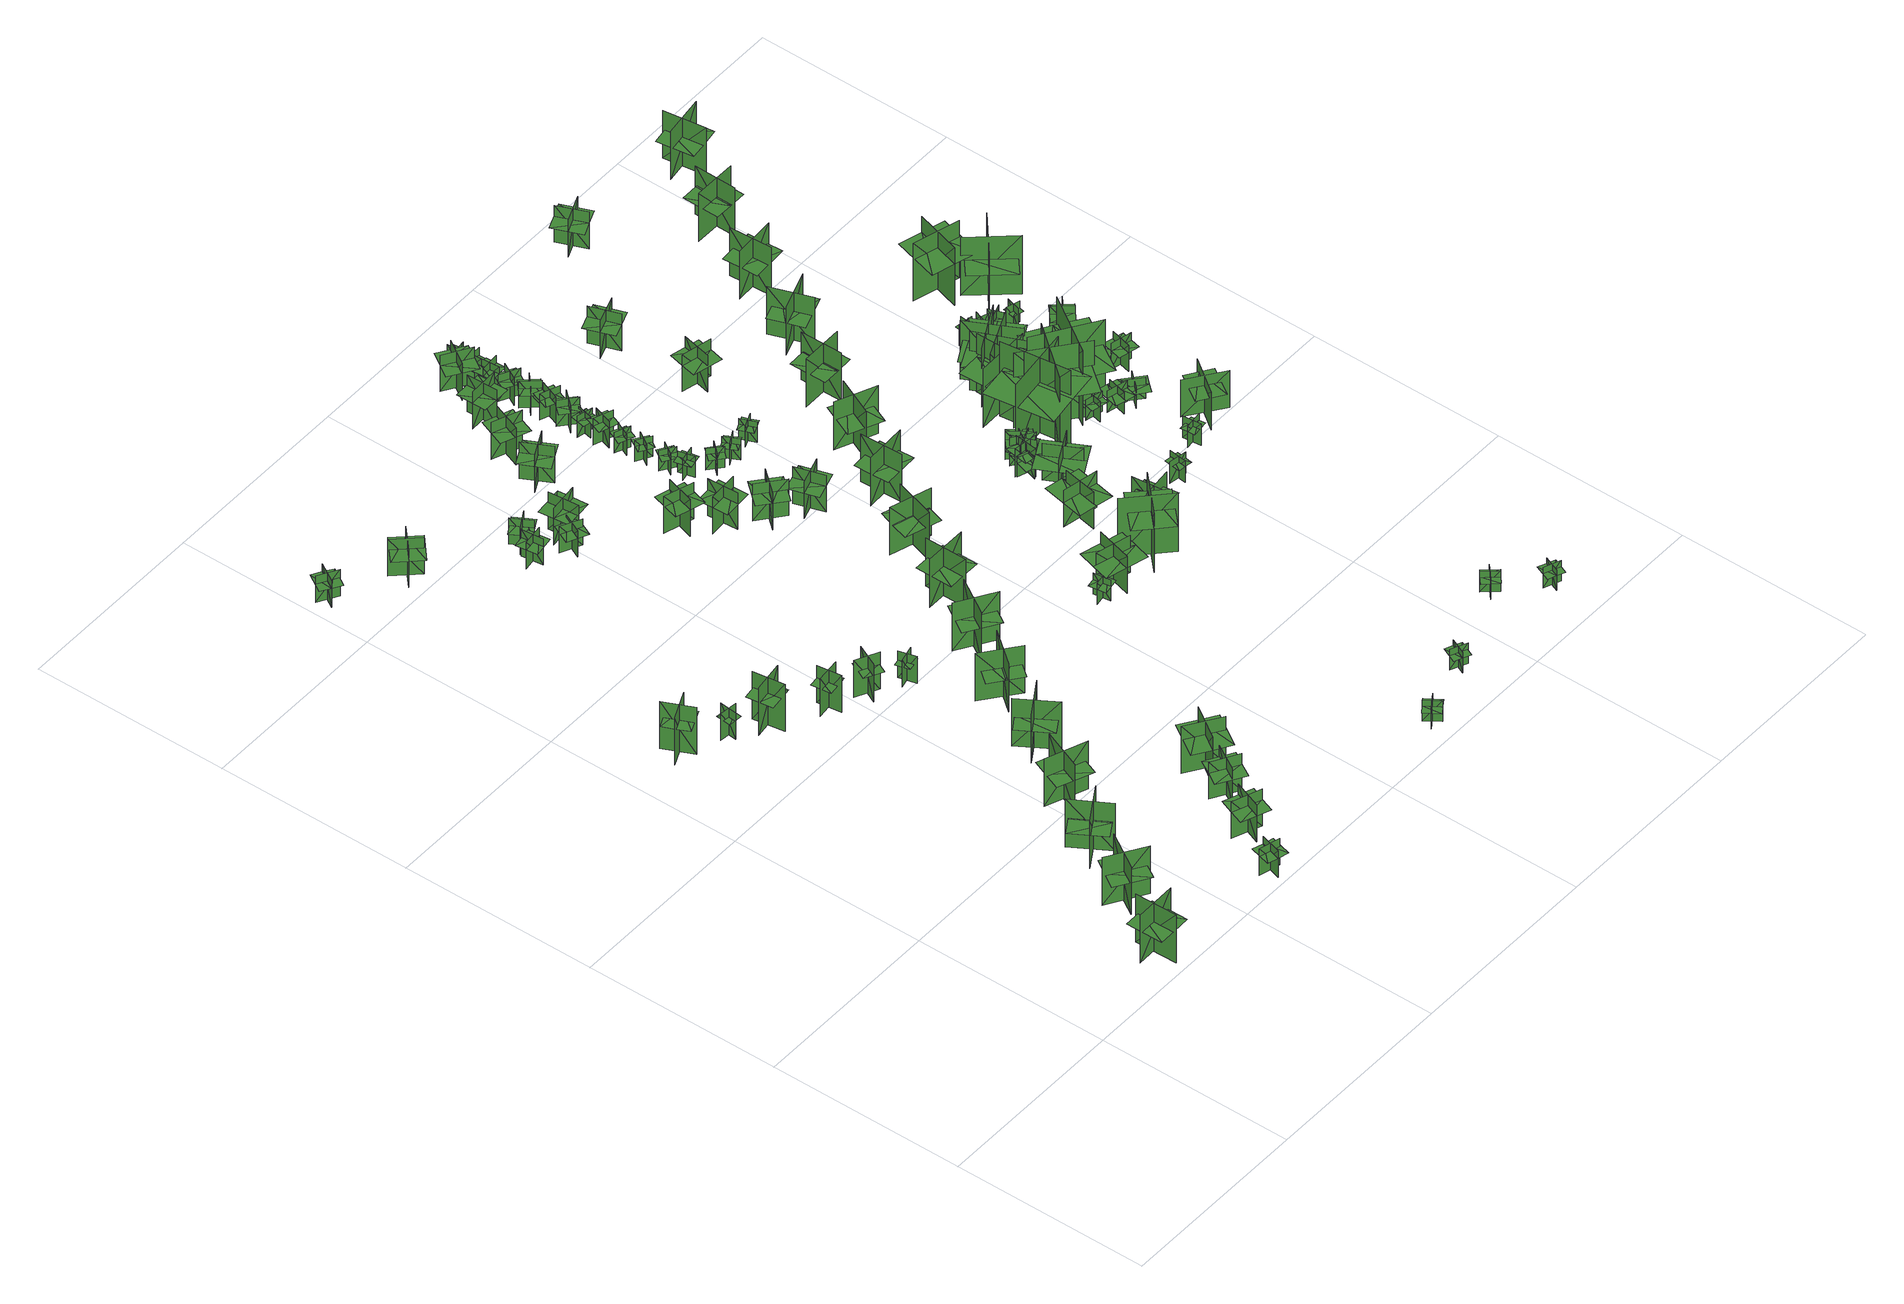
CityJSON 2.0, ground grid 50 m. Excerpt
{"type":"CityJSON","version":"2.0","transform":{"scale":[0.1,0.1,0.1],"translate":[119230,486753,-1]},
"CityObjects":{
"tree1":{"type":"SolitaryVegetationObject","geometry":[{"type":"MultiSurface","lod":"1","boundaries":[[[0,1,2]],[[0,2,3]],[[4,5,6]],[[4,6,7]],[[8,9,10]],[[8,10,11]],[[8,12,13]],[[8,13,9]]]}]},
"tree2":{"type":"SolitaryVegetationObject","geometry":[{"type":"MultiSurface","lod":"1","boundaries":[[[14,15,16]],[[14,16,17]],[[18,19,20]],[[18,20,21]],[[22,23,24]],[[22,24,25]],[[22,26,27]],[[22,27,23]]]}]},
"tree3":{"type":"SolitaryVegetationObject","geometry":[{"type":"MultiSurface","lod":"1","boundaries":[[[28,29,30]],[[28,30,31]],[[32,33,34]],[[32,34,35]],[[36,37,38]],[[36,38,39]],[[36,39,40]],[[36,40,41]]]}]},
"tree4":{"type":"SolitaryVegetationObject","geometry":[{"type":"MultiSurface","lod":"1","boundaries":[[[42,43,44]],[[42,44,45]],[[46,47,48]],[[46,48,49]],[[50,51,52]],[[50,52,53]],[[50,54,55]],[[50,55,51]]]}]},
"tree5":{"type":"SolitaryVegetationObject","geometry":[{"type":"MultiSurface","lod":"1","boundaries":[[[56,57,58]],[[56,58,59]],[[60,61,62]],[[60,62,63]],[[64,65,66]],[[64,66,67]],[[64,67,68]],[[64,68,69]]]}]},
"tree6":{"type":"SolitaryVegetationObject","geometry":[{"type":"MultiSurface","lod":"1","boundaries":[[[70,71,72]],[[70,72,73]],[[74,75,76]],[[74,76,77]],[[78,79,80]],[[78,80,81]],[[78,81,82]],[[78,82,83]]]}]},
"tree7":{"type":"SolitaryVegetationObject","geometry":[{"type":"MultiSurface","lod":"1","boundaries":[[[84,85,86]],[[84,86,87]],[[88,89,90]],[[88,90,91]],[[92,93,94]],[[92,94,95]],[[92,95,96]],[[92,96,97]]]}]},
"tree8":{"type":"SolitaryVegetationObject","geometry":[{"type":"MultiSurface","lod":"1","boundaries":[[[98,99,100]],[[98,100,101]],[[102,103,104]],[[102,104,105]],[[106,107,108]],[[106,108,109]],[[106,109,110]],[[106,110,111]]]}]},
"tree9":{"type":"SolitaryVegetationObject","geometry":[{"type":"MultiSurface","lod":"1","boundaries":[[[112,113,114]],[[112,114,115]],[[116,117,118]],[[116,118,119]],[[120,121,122]],[[120,122,123]],[[120,124,125]],[[120,125,121]]]}]},
"tree10":{"type":"SolitaryVegetationObject","geometry":[{"type":"MultiSurface","lod":"1","boundaries":[[[126,127,128]],[[126,128,129]],[[130,131,132]],[[130,132,133]],[[134,135,136]],[[134,136,137]],[[134,137,138]],[[134,138,139]]]}]},
"tree11":{"type":"SolitaryVegetationObject","geometry":[{"type":"MultiSurface","lod":"1","boundaries":[[[140,141,142]],[[140,142,143]],[[144,145,146]],[[144,146,147]],[[148,149,150]],[[148,150,151]],[[148,151,152]],[[148,152,153]]]}]},
"tree12":{"type":"SolitaryVegetationObject","geometry":[{"type":"MultiSurface","lod":"1","boundaries":[[[154,155,156]],[[154,156,157]],[[158,159,160]],[[158,160,161]],[[162,163,164]],[[162,164,165]],[[162,165,166]],[[162,166,167]]]}]},
"tree13":{"type":"SolitaryVegetationObject","geometry":[{"type":"MultiSurface","lod":"1","boundaries":[[[168,169,170]],[[168,170,171]],[[172,173,174]],[[172,174,175]],[[176,177,178]],[[176,178,179]],[[176,180,181]],[[176,181,177]]]}]},
"tree14":{"type":"SolitaryVegetationObject","geometry":[{"type":"MultiSurface","lod":"1","boundaries":[[[182,183,184]],[[182,184,185]],[[186,187,188]],[[186,188,189]],[[190,191,192]],[[190,192,193]],[[190,193,194]],[[190,194,195]]]}]},
"tree15":{"type":"SolitaryVegetationObject","geometry":[{"type":"MultiSurface","lod":"1","boundaries":[[[196,197,198]],[[196,198,199]],[[200,201,202]],[[200,202,203]],[[204,205,206]],[[204,206,207]],[[204,207,208]],[[204,208,209]]]}]},
"tree16":{"type":"SolitaryVegetationObject","geometry":[{"type":"MultiSurface","lod":"1","boundaries":[[[210,211,212]],[[210,212,213]],[[214,215,216]],[[214,216,217]],[[218,219,220]],[[218,220,221]],[[218,221,222]],[[218,222,223]]]}]},
"tree17":{"type":"SolitaryVegetationObject","geometry":[{"type":"MultiSurface","lod":"1","boundaries":[[[224,225,226]],[[224,226,227]],[[228,229,230]],[[228,230,231]],[[232,233,234]],[[232,234,235]],[[232,235,236]],[[232,236,237]]]}]},
"tree18":{"type":"SolitaryVegetationObject","geometry":[{"type":"MultiSurface","lod":"1","boundaries":[[[238,239,240]],[[238,240,241]],[[242,243,244]],[[242,244,245]],[[246,247,248]],[[246,248,249]],[[246,250,251]],[[246,251,247]]]}]},
"tree19":{"type":"SolitaryVegetationObject","geometry":[{"type":"MultiSurface","lod":"1","boundaries":[[[252,253,254]],[[252,254,255]],[[256,257,258]],[[256,258,259]],[[260,261,262]],[[260,262,263]],[[260,263,264]],[[260,264,265]]]}]},
"tree20":{"type":"SolitaryVegetationObject","geometry":[{"type":"MultiSurface","lod":"1","boundaries":[[[266,267,268]],[[266,268,269]],[[270,271,272]],[[270,272,273]],[[274,275,276]],[[274,276,277]],[[274,277,278]],[[274,278,279]]]}]},
"tree21":{"type":"SolitaryVegetationObject","geometry":[{"type":"MultiSurface","lod":"1","boundaries":[[[280,281,282]],[[280,282,283]],[[284,285,286]],[[284,286,287]],[[288,289,290]],[[288,290,291]],[[288,291,292]],[[288,292,293]]]}]},
"tree22":{"type":"SolitaryVegetationObject","geometry":[{"type":"MultiSurface","lod":"1","boundaries":[[[294,295,296]],[[294,296,297]],[[298,299,300]],[[298,300,301]],[[302,303,304]],[[302,304,305]],[[302,305,306]],[[302,306,307]]]}]},
"tree23":{"type":"SolitaryVegetationObject","geometry":[{"type":"MultiSurface","lod":"1","boundaries":[[[308,309,310]],[[308,310,311]],[[312,313,314]],[[312,314,315]],[[316,317,318]],[[316,318,319]],[[316,320,321]],[[316,321,317]]]}]},
"tree24":{"type":"SolitaryVegetationObject","geometry":[{"type":"MultiSurface","lod":"1","boundaries":[[[322,323,324]],[[322,324,325]],[[326,327,328]],[[326,328,329]],[[330,331,332]],[[330,332,333]],[[330,333,334]],[[330,334,335]]]}]},
"tree25":{"type":"SolitaryVegetationObject","geometry":[{"type":"MultiSurface","lod":"1","boundaries":[[[336,337,338]],[[336,338,339]],[[340,341,342]],[[340,342,343]],[[344,345,346]],[[344,346,347]],[[344,348,349]],[[344,349,345]]]}]},
"tree26":{"type":"SolitaryVegetationObject","geometry":[{"type":"MultiSurface","lod":"1","boundaries":[[[350,351,352]],[[350,352,353]],[[354,355,356]],[[354,356,357]],[[358,359,360]],[[358,360,361]],[[358,361,362]],[[358,362,363]]]}]},
"tree27":{"type":"SolitaryVegetationObject","geometry":[{"type":"MultiSurface","lod":"1","boundaries":[[[364,365,366]],[[364,366,367]],[[368,369,370]],[[368,370,371]],[[372,373,374]],[[372,374,375]],[[372,375,376]],[[372,376,377]]]}]},
"tree28":{"type":"SolitaryVegetationObject","geometry":[{"type":"MultiSurface","lod":"1","boundaries":[[[378,379,380]],[[378,380,381]],[[382,383,384]],[[382,384,385]],[[386,387,388]],[[386,388,389]],[[386,389,390]],[[386,390,391]]]}]},
"tree29":{"type":"SolitaryVegetationObject","geometry":[{"type":"MultiSurface","lod":"1","boundaries":[[[392,393,394]],[[392,394,395]],[[396,397,398]],[[396,398,399]],[[400,401,402]],[[400,402,403]],[[400,403,404]],[[400,404,405]]]}]},
"tree30":{"type":"SolitaryVegetationObject","geometry":[{"type":"MultiSurface","lod":"1","boundaries":[[[406,407,408]],[[406,408,409]],[[410,411,412]],[[410,412,413]],[[414,415,416]],[[414,416,417]],[[414,417,418]],[[414,418,419]]]}]},
"tree31":{"type":"SolitaryVegetationObject","geometry":[{"type":"MultiSurface","lod":"1","boundaries":[[[420,421,422]],[[420,422,423]],[[424,425,426]],[[424,426,427]],[[428,429,430]],[[428,430,431]],[[428,431,432]],[[428,432,433]]]}]},
"tree32":{"type":"SolitaryVegetationObject","geometry":[{"type":"MultiSurface","lod":"1","boundaries":[[[434,435,436]],[[434,436,437]],[[438,439,440]],[[438,440,441]],[[442,443,444]],[[442,444,445]],[[442,446,447]],[[442,447,443]]]}]},
"tree33":{"type":"SolitaryVegetationObject","geometry":[{"type":"MultiSurface","lod":"1","boundaries":[[[448,449,450]],[[448,450,451]],[[452,453,454]],[[452,454,455]],[[456,457,458]],[[456,458,459]],[[456,459,460]],[[456,460,461]]]}]},
"tree34":{"type":"SolitaryVegetationObject","geometry":[{"type":"MultiSurface","lod":"1","boundaries":[[[462,463,464]],[[462,464,465]],[[466,467,468]],[[466,468,469]],[[470,471,472]],[[470,472,473]],[[470,473,474]],[[470,474,475]]]}]},
"tree35":{"type":"SolitaryVegetationObject","geometry":[{"type":"MultiSurface","lod":"1","boundaries":[[[476,477,478]],[[476,478,479]],[[480,481,482]],[[480,482,483]],[[484,485,486]],[[484,486,487]],[[484,487,488]],[[484,488,489]]]}]},
"tree36":{"type":"SolitaryVegetationObject","geometry":[{"type":"MultiSurface","lod":"1","boundaries":[[[490,491,492]],[[490,492,493]],[[494,495,496]],[[494,496,497]],[[498,499,500]],[[498,500,501]],[[498,501,502]],[[498,502,503]]]}]},
"tree37":{"type":"SolitaryVegetationObject","geometry":[{"type":"MultiSurface","lod":"1","boundaries":[[[504,505,506]],[[504,506,507]],[[508,509,510]],[[508,510,511]],[[512,513,514]],[[512,514,515]],[[512,515,516]],[[512,516,517]]]}]},
"tree38":{"type":"SolitaryVegetationObject","geometry":[{"type":"MultiSurface","lod":"1","boundaries":[[[518,519,520]],[[518,520,521]],[[522,523,524]],[[522,524,525]],[[526,527,528]],[[526,528,529]],[[526,529,530]],[[526,530,531]]]}]},
"tree39":{"type":"SolitaryVegetationObject","geometry":[{"type":"MultiSurface","lod":"1","boundaries":[[[532,533,534]],[[532,534,535]],[[536,537,538]],[[536,538,539]],[[540,541,542]],[[540,542,543]],[[540,543,544]],[[540,544,545]]]}]},
"tree40":{"type":"SolitaryVegetationObject","geometry":[{"type":"MultiSurface","lod":"1","boundaries":[[[546,547,548]],[[546,548,549]],[[550,551,552]],[[550,552,553]],[[554,555,556]],[[554,556,557]],[[554,557,558]],[[554,558,559]]]}]},
"tree41":{"type":"SolitaryVegetationObject","geometry":[{"type":"MultiSurface","lod":"1","boundaries":[[[560,561,562]],[[560,562,563]],[[564,565,566]],[[564,566,567]],[[568,569,570]],[[568,570,571]],[[568,571,572]],[[568,572,573]]]}]},
"tree42":{"type":"SolitaryVegetationObject","geometry":[{"type":"MultiSurface","lod":"1","boundaries":[[[574,575,576]],[[574,576,577]],[[578,579,580]],[[578,580,581]],[[582,583,584]],[[582,584,585]],[[582,585,586]],[[582,586,587]]]}]},
"tree43":{"type":"SolitaryVegetationObject","geometry":[{"type":"MultiSurface","lod":"1","boundaries":[[[588,589,590]],[[588,590,591]],[[592,593,594]],[[592,594,595]],[[596,597,598]],[[596,598,599]],[[596,599,600]],[[596,600,601]]]}]},
"tree44":{"type":"SolitaryVegetationObject","geometry":[{"type":"MultiSurface","lod":"1","boundaries":[[[602,603,604]],[[602,604,605]],[[606,607,608]],[[606,608,609]],[[610,611,612]],[[610,612,613]],[[610,613,614]],[[610,614,615]]]}]},
"tree45":{"type":"SolitaryVegetationObject","geometry":[{"type":"MultiSurface","lod":"1","boundaries":[[[616,617,618]],[[616,618,619]],[[620,621,622]],[[620,622,623]],[[624,625,626]],[[624,626,627]],[[624,627,628]],[[624,628,629]]]}]},
"tree46":{"type":"SolitaryVegetationObject","geometry":[{"type":"MultiSurface","lod":"1","boundaries":[[[630,631,632]],[[630,632,633]],[[634,635,636]],[[634,636,637]],[[638,639,640]],[[638,640,641]],[[638,641,642]],[[638,642,643]]]}]},
"tree47":{"type":"SolitaryVegetationObject","geometry":[{"type":"MultiSurface","lod":"1","boundaries":[[[644,645,646]],[[644,646,647]],[[648,649,650]],[[648,650,651]],[[652,653,654]],[[652,654,655]],[[652,655,656]],[[652,656,657]]]}]},
"tree48":{"type":"SolitaryVegetationObject","geometry":[{"type":"MultiSurface","lod":"1","boundaries":[[[658,659,660]],[[658,660,661]],[[662,663,664]],[[662,664,665]],[[666,667,668]],[[666,668,669]],[[666,669,670]],[[666,670,671]]]}]},
"tree49":{"type":"SolitaryVegetationObject","geometry":[{"type":"MultiSurface","lod":"1","boundaries":[[[672,673,674]],[[672,674,675]],[[676,677,678]],[[676,678,679]],[[680,681,682]],[[680,682,683]],[[680,683,684]],[[680,684,685]]]}]},
"tree50":{"type":"SolitaryVegetationObject","geometry":[{"type":"MultiSurface","lod":"1","boundaries":[[[686,687,688]],[[686,688,689]],[[690,691,692]],[[690,692,693]],[[694,695,696]],[[694,696,697]],[[694,697,698]],[[694,698,699]]]}]},
"tree51":{"type":"SolitaryVegetationObject","geometry":[{"type":"MultiSurface","lod":"1","boundaries":[[[700,701,702]],[[700,702,703]],[[704,705,706]],[[704,706,707]],[[708,709,710]],[[708,710,711]],[[708,712,713]],[[708,713,709]]]}]},
"tree52":{"type":"SolitaryVegetationObject","geometry":[{"type":"MultiSurface","lod":"1","boundaries":[[[714,715,716]],[[714,716,717]],[[718,719,720]],[[718,720,721]],[[722,723,724]],[[722,724,725]],[[722,725,726]],[[722,726,727]]]}]},
"tree53":{"type":"SolitaryVegetationObject","geometry":[{"type":"MultiSurface","lod":"1","boundaries":[[[728,729,730]],[[728,730,731]],[[732,733,734]],[[732,734,735]],[[736,737,738]],[[736,738,739]],[[736,739,740]],[[736,740,741]]]}]},
"tree54":{"type":"SolitaryVegetationObject","geometry":[{"type":"MultiSurface","lod":"1","boundaries":[[[742,743,744]],[[742,744,745]],[[746,747,748]],[[746,748,749]],[[750,751,752]],[[750,752,753]],[[750,754,755]],[[750,755,751]]]}]},
"tree55":{"type":"SolitaryVegetationObject","geometry":[{"type":"MultiSurface","lod":"1","boundaries":[[[756,757,758]],[[756,758,759]],[[760,761,762]],[[760,762,763]],[[764,765,766]],[[764,766,767]],[[764,767,768]],[[764,768,769]]]}]},
"tree56":{"type":"SolitaryVegetationObject","geometry":[{"type":"MultiSurface","lod":"1","boundaries":[[[770,771,772]],[[770,772,773]],[[774,775,776]],[[774,776,777]],[[778,779,780]],[[778,780,781]],[[778,781,782]],[[778,782,783]]]}]},
"tree57":{"type":"SolitaryVegetationObject","geometry":[{"type":"MultiSurface","lod":"1","boundaries":[[[784,785,786]],[[784,786,787]],[[788,789,790]],[[788,790,791]],[[792,793,794]],[[792,794,795]],[[792,795,796]],[[792,796,797]]]}]},
"tree58":{"type":"SolitaryVegetationObject","geometry":[{"type":"MultiSurface","lod":"1","boundaries":[[[798,799,800]],[[798,800,801]],[[802,803,804]],[[802,804,805]],[[806,807,808]],[[806,808,809]],[[806,810,811]],[[806,811,807]]]}]},
"tree59":{"type":"SolitaryVegetationObject","geometry":[{"type":"MultiSurface","lod":"1","boundaries":[[[812,813,814]],[[812,814,815]],[[816,817,818]],[[816,818,819]],[[820,821,822]],[[820,822,823]],[[820,823,824]],[[820,824,825]]]}]},
"tree60":{"type":"SolitaryVegetationObject","geometry":[{"type":"MultiSurface","lod":"1","boundaries":[[[826,827,828]],[[826,828,829]],[[830,831,832]],[[830,832,833]],[[834,835,836]],[[834,836,837]],[[834,837,838]],[[834,838,839]]]}]},
"tree61":{"type":"SolitaryVegetationObject","geometry":[{"type":"MultiSurface","lod":"1","boundaries":[[[840,841,842]],[[840,842,843]],[[844,845,846]],[[844,846,847]],[[848,849,850]],[[848,850,851]],[[848,851,852]],[[848,852,853]]]}]},
"tree62":{"type":"SolitaryVegetationObject","geometry":[{"type":"MultiSurface","lod":"1","boundaries":[[[854,855,856]],[[854,856,857]],[[858,859,860]],[[858,860,861]],[[862,863,864]],[[862,864,865]],[[862,865,866]],[[862,866,867]]]}]},
"tree63":{"type":"SolitaryVegetationObject","geometry":[{"type":"MultiSurface","lod":"1","boundaries":[[[868,869,870]],[[868,870,871]],[[872,873,874]],[[872,874,875]],[[876,877,878]],[[876,878,879]],[[876,879,880]],[[876,880,881]]]}]},
"tree64":{"type":"SolitaryVegetationObject","geometry":[{"type":"MultiSurface","lod":"1","boundaries":[[[882,883,884]],[[882,884,885]],[[886,887,888]],[[886,888,889]],[[890,891,892]],[[890,892,893]],[[890,893,894]],[[890,894,895]]]}]},
"tree65":{"type":"SolitaryVegetationObject","geometry":[{"type":"MultiSurface","lod":"1","boundaries":[[[896,897,898]],[[896,898,899]],[[900,901,902]],[[900,902,903]],[[904,905,906]],[[904,906,907]],[[904,907,908]],[[904,908,909]]]}]},
"tree66":{"type":"SolitaryVegetationObject","geometry":[{"type":"MultiSurface","lod":"1","boundaries":[[[910,911,912]],[[910,912,913]],[[914,915,916]],[[914,916,917]],[[918,919,920]],[[918,920,921]],[[918,921,922]],[[918,922,923]]]}]},
"tree67":{"type":"SolitaryVegetationObject","geometry":[{"type":"MultiSurface","lod":"1","boundaries":[[[924,925,926]],[[924,926,927]],[[928,929,930]],[[928,930,931]],[[932,933,934]],[[932,934,935]],[[932,935,936]],[[932,936,937]]]}]},
"tree68":{"type":"SolitaryVegetationObject","geometry":[{"type":"MultiSurface","lod":"1","boundaries":[[[938,939,940]],[[938,940,941]],[[942,943,944]],[[942,944,945]],[[946,947,948]],[[946,948,949]],[[946,950,951]],[[946,951,947]]]}]},
"tree69":{"type":"SolitaryVegetationObject","geometry":[{"type":"MultiSurface","lod":"1","boundaries":[[[952,953,954]],[[952,954,955]],[[956,957,958]],[[956,958,959]],[[960,961,962]],[[960,962,963]],[[960,963,964]],[[960,964,965]]]}]},
"tree70":{"type":"SolitaryVegetationObject","geometry":[{"type":"MultiSurface","lod":"1","boundaries":[[[966,967,968]],[[966,968,969]],[[970,971,972]],[[970,972,973]],[[974,975,976]],[[974,976,977]],[[974,978,979]],[[974,979,975]]]}]},
"tree71":{"type":"SolitaryVegetationObject","geometry":[{"type":"MultiSurface","lod":"1","boundaries":[[[980,981,982]],[[980,982,983]],[[984,985,986]],[[984,986,987]],[[988,989,990]],[[988,990,991]],[[988,991,992]],[[988,992,993]]]}]},
"tree72":{"type":"SolitaryVegetationObject","geometry":[{"type":"MultiSurface","lod":"1","boundaries":[[[994,995,996]],[[994,996,997]],[[998,999,1000]],[[998,1000,1001]],[[1002,1003,1004]],[[1002,1004,1005]],[[1002,1005,1006]],[[1002,1006,1007]]]}]},
"tree73":{"type":"SolitaryVegetationObject","geometry":[{"type":"MultiSurface","lod":"1","boundaries":[[[1008,1009,1010]],[[1008,1010,1011]],[[1012,1013,1014]],[[1012,1014,1015]],[[1016,1017,1018]],[[1016,1018,1019]],[[1016,1019,1020]],[[1016,1020,1021]]]}]},
"tree74":{"type":"SolitaryVegetationObject","geometry":[{"type":"MultiSurface","lod":"1","boundaries":[[[1022,1023,1024]],[[1022,1024,1025]],[[1026,1027,1028]],[[1026,1028,1029]],[[1030,1031,1032]],[[1030,1032,1033]],[[1030,1034,1035]],[[1030,1035,1031]]]}]},
"tree75":{"type":"SolitaryVegetationObject","geometry":[{"type":"MultiSurface","lod":"1","boundaries":[[[1036,1037,1038]],[[1036,1038,1039]],[[1040,1041,1042]],[[1040,1042,1043]],[[1044,1045,1046]],[[1044,1046,1047]],[[1044,1047,1048]],[[1044,1048,1049]]]}]},
"tree76":{"type":"SolitaryVegetationObject","geometry":[{"type":"MultiSurface","lod":"1","boundaries":[[[1050,1051,1052]],[[1050,1052,1053]],[[1054,1055,1056]],[[1054,1056,1057]],[[1058,1059,1060]],[[1058,1060,1061]],[[1058,1061,1062]],[[1058,1062,1063]]]}]},
"tree77":{"type":"SolitaryVegetationObject","geometry":[{"type":"MultiSurface","lod":"1","boundaries":[[[1064,1065,1066]],[[1064,1066,1067]],[[1068,1069,1070]],[[1068,1070,1071]],[[1072,1073,1074]],[[1072,1074,1075]],[[1072,1076,1077]],[[1072,1077,1073]]]}]},
"tree78":{"type":"SolitaryVegetationObject","geometry":[{"type":"MultiSurface","lod":"1","boundaries":[[[1078,1079,1080]],[[1078,1080,1081]],[[1082,1083,1084]],[[1082,1084,1085]],[[1086,1087,1088]],[[1086,1088,1089]],[[1086,1089,1090]],[[1086,1090,1091]]]}]},
"tree79":{"type":"SolitaryVegetationObject","geometry":[{"type":"MultiSurface","lod":"1","boundaries":[[[1092,1093,1094]],[[1092,1094,1095]],[[1096,1097,1098]],[[1096,1098,1099]],[[1100,1101,1102]],[[1100,1102,1103]],[[1100,1103,1104]],[[1100,1104,1105]]]}]},
"tree80":{"type":"SolitaryVegetationObject","geometry":[{"type":"MultiSurface","lod":"1","boundaries":[[[1106,1107,1108]],[[1106,1108,1109]],[[1110,1111,1112]],[[1110,1112,1113]],[[1114,1115,1116]],[[1114,1116,1117]],[[1114,1117,1118]],[[1114,1118,1119]]]}]},
"tree81":{"type":"SolitaryVegetationObject","geometry":[{"type":"MultiSurface","lod":"1","boundaries":[[[1120,1121,1122]],[[1120,1122,1123]],[[1124,1125,1126]],[[1124,1126,1127]],[[1128,1129,1130]],[[1128,1130,1131]],[[1128,1131,1132]],[[1128,1132,1133]]]}]},
"tree82":{"type":"SolitaryVegetationObject","geometry":[{"type":"MultiSurface","lod":"1","boundaries":[[[1134,1135,1136]],[[1134,1136,1137]],[[1138,1139,1140]],[[1138,1140,1141]],[[1142,1143,1144]],[[1142,1144,1145]],[[1142,1145,1146]],[[1142,1146,1147]]]}]},
"tree83":{"type":"SolitaryVegetationObject","geometry":[{"type":"MultiSurface","lod":"1","boundaries":[[[1148,1149,1150]],[[1148,1150,1151]],[[1152,1153,1154]],[[1152,1154,1155]],[[1156,1157,1158]],[[1156,1158,1159]],[[1156,1159,1160]],[[1156,1160,1161]]]}]},
"tree84":{"type":"SolitaryVegetationObject","geometry":[{"type":"MultiSurface","lod":"1","boundaries":[[[1162,1163,1164]],[[1162,1164,1165]],[[1166,1167,1168]],[[1166,1168,1169]],[[1170,1171,1172]],[[1170,1172,1173]],[[1170,1173,1174]],[[1170,1174,1175]]]}]},
"tree85":{"type":"SolitaryVegetationObject","geometry":[{"type":"MultiSurface","lod":"1","boundaries":[[[1176,1177,1178]],[[1176,1178,1179]],[[1180,1181,1182]],[[1180,1182,1183]],[[1184,1185,1186]],[[1184,1186,1187]],[[1184,1187,1188]],[[1184,1188,1189]]]}]},
"tree86":{"type":"SolitaryVegetationObject","geometry":[{"type":"MultiSurface","lod":"1","boundaries":[[[1190,1191,1192]],[[1190,1192,1193]],[[1194,1195,1196]],[[1194,1196,1197]],[[1198,1199,1200]],[[1198,1200,1201]],[[1198,1201,1202]],[[1198,1202,1203]]]}]},
"tree87":{"type":"SolitaryVegetationObject","geometry":[{"type":"MultiSurface","lod":"1","boundaries":[[[1204,1205,1206]],[[1204,1206,1207]],[[1208,1209,1210]],[[1208,1210,1211]],[[1212,1213,1214]],[[1212,1214,1215]],[[1212,1216,1217]],[[1212,1217,1213]]]}]},
"tree88":{"type":"SolitaryVegetationObject","geometry":[{"type":"MultiSurface","lod":"1","boundaries":[[[1218,1219,1220]],[[1218,1220,1221]],[[1222,1223,1224]],[[1222,1224,1225]],[[1226,1227,1228]],[[1226,1228,1229]],[[1226,1229,1230]],[[1226,1230,1231]]]}]},
"tree89":{"type":"SolitaryVegetationObject","geometry":[{"type":"MultiSurface","lod":"1","boundaries":[[[1232,1233,1234]],[[1232,1234,1235]],[[1236,1237,1238]],[[1236,1238,1239]],[[1240,1241,1242]],[[1240,1242,1243]],[[1240,1243,1244]],[[1240,1244,1245]]]}]},
"tree90":{"type":"SolitaryVegetationObject","geometry":[{"type":"MultiSurface","lod":"1","boundaries":[[[1246,1247,1248]],[[1246,1248,1249]],[[1250,1251,1252]],[[1250,1252,1253]],[[1254,1255,1256]],[[1254,1256,1257]],[[1254,1257,1258]],[[1254,1258,1259]]]}]},
"tree91":{"type":"SolitaryVegetationObject","geometry":[{"type":"MultiSurface","lod":"1","boundaries":[[[1260,1261,1262]],[[1260,1262,1263]],[[1264,1265,1266]],[[1264,1266,1267]],[[1268,1269,1270]],[[1268,1270,1271]],[[1268,1271,1272]],[[1268,1272,1273]]]}]},
"tree92":{"type":"SolitaryVegetationObject","geometry":[{"type":"MultiSurface","lod":"1","boundaries":[[[1274,1275,1276]],[[1274,1276,1277]],[[1278,1279,1280]],[[1278,1280,1281]],[[1282,1283,1284]],[[1282,1284,1285]],[[1282,1285,1286]],[[1282,1286,1287]]]}]},
"tree93":{"type":"SolitaryVegetationObject","geometry":[{"type":"MultiSurface","lod":"1","boundaries":[[[1288,1289,1290]],[[1288,1290,1291]],[[1292,1293,1294]],[[1292,1294,1295]],[[1296,1297,1298]],[[1296,1298,1299]],[[1296,1299,1300]],[[1296,1300,1301]]]}]},
"tree94":{"type":"SolitaryVegetationObject","geometry":[{"type":"MultiSurface","lod":"1","boundaries":[[[1302,1303,1304]],[[1302,1304,1305]],[[1306,1307,1308]],[[1306,1308,1309]],[[1310,1311,1312]],[[1310,1312,1313]],[[1310,1313,1314]],[[1310,1314,1315]]]}]},
"tree95":{"type":"SolitaryVegetationObject","geometry":[{"type":"MultiSurface","lod":"1","boundaries":[[[1316,1317,1318]],[[1316,1318,1319]],[[1320,1321,1322]],[[1320,1322,1323]],[[1324,1325,1326]],[[1324,1326,1327]],[[1324,1327,1328]],[[1324,1328,1329]]]}]},
"tree96":{"type":"SolitaryVegetationObject","geometry":[{"type":"MultiSurface","lod":"1","boundaries":[[[1330,1331,1332]],[[1330,1332,1333]],[[1334,1335,1336]],[[1334,1336,1337]],[[1338,1339,1340]],[[1338,1340,1341]],[[1338,1342,1343]],[[1338,1343,1339]]]}]},
"tree97":{"type":"SolitaryVegetationObject","geometry":[{"type":"MultiSurface","lod":"1","boundaries":[[[1344,1345,1346]],[[1344,1346,1347]],[[1348,1349,1350]],[[1348,1350,1351]],[[1352,1353,1354]],[[1352,1354,1355]],[[1352,1356,1357]],[[1352,1357,1353]]]}]},
"tree98":{"type":"SolitaryVegetationObject","geometry":[{"type":"MultiSurface","lod":"1","boundaries":[[[1358,1359,1360]],[[1358,1360,1361]],[[1362,1363,1364]],[[1362,1364,1365]],[[1366,1367,1368]],[[1366,1368,1369]],[[1366,1370,1371]],[[1366,1371,1367]]]}]}
},
"vertices":[
[277,128,12],[279,20,12],[279,20,152],[277,128,152],[231,79,12],[231,79,152],[339,81,152],[339,81,12],[282,121,99],[283,27,99],[327,27,99],[326,122,99],[236,120,99],[238,26,99],
[322,254,12],[414,196,12],[414,196,152],[322,254,152],[338,188,12],[338,188,152],[395,280,152],[395,280,12],[330,254,98],[410,204,98],[434,241,98],[354,291,98],[306,216,98],[386,165,98],
[150,1221,17],[116,1295,17],[116,1295,156],[150,1221,156],[169,1272,17],[169,1272,156],[95,1238,156],[95,1238,17],[166,1271,111],[152,1302,111],[92,1275,111],[106,1244,111],[121,1213,111],[180,1240,111],
[472,337,12],[416,429,12],[416,429,152],[472,337,152],[488,403,12],[488,403,152],[395,346,152],[395,346,12],[465,340,98],[416,421,98],[378,398,98],[427,317,98],[504,364,98],[455,445,98],
[238,1184,18],[242,1229,18],[242,1229,96],[238,1184,96],[261,1203,18],[261,1203,96],[216,1208,96],[216,1208,18],[259,1203,71],[261,1222,71],[225,1226,71],[223,1207,71],[221,1188,71],[257,1185,71],
[653,32,15],[600,47,15],[600,47,92],[653,32,92],[636,64,15],[620,11,15],[620,11,92],[636,64,92],[636,64,71],[609,72,71],[594,19,71],[620,11,71],[647,4,71],[662,57,71],
[311,1197,17],[323,1117,17],[323,1117,156],[311,1197,156],[279,1154,17],[279,1154,156],[359,1166,156],[359,1166,17],[282,1155,111],[287,1121,111],[351,1130,111],[346,1164,111],[342,1198,111],[277,1188,111],
[17,2152,19],[65,2124,19],[65,2124,96],[17,2152,96],[26,2116,19],[55,2164,19],[55,2164,96],[26,2116,96],[26,2116,74],[50,2102,74],[78,2149,74],[55,2164,74],[31,2178,74],[2,2131,74],
[487,542,12],[588,502,12],[588,502,152],[487,542,152],[514,480,12],[514,480,152],[554,581,152],[554,581,12],[495,544,98],[583,509,98],[599,550,98],[511,584,98],[478,501,98],[566,466,98],
[679,116,14],[707,188,14],[707,188,122],[679,116,122],[726,137,14],[654,165,14],[654,165,122],[726,137,122],[726,137,92],[741,173,92],[668,201,92],[654,165,92],[640,129,92],[712,101,92],
[469,1095,17],[407,1088,17],[407,1088,126],[469,1095,126],[436,1121,17],[436,1121,126],[444,1059,126],[444,1059,17],[437,1119,91],[410,1116,91],[416,1065,91],[443,1069,91],[469,1072,91],[463,1122,91],
[231,2026,18],[178,2083,18],[178,2083,125],[231,2026,125],[233,2078,18],[177,2025,18],[177,2025,125],[233,2078,125],[233,2078,95],[207,2106,95],[150,2053,95],[177,2025,95],[203,1997,95],[260,2049,95],
[591,713,12],[649,622,12],[649,622,152],[591,713,152],[576,647,12],[576,647,152],[668,705,152],[668,705,12],[598,710,98],[649,630,98],[686,654,98],[635,733,98],[560,685,98],[610,606,98],
[736,227,14],[776,294,14],[776,294,122],[736,227,122],[786,240,14],[720,279,14],[720,279,122],[786,240,122],[786,240,91],[806,273,91],[739,313,91],[720,279,91],[700,246,91],[766,206,91],
[513,1026,17],[541,1083,17],[541,1083,126],[513,1026,126],[553,1040,17],[553,1040,126],[497,1068,126],[497,1068,17],[551,1041,91],[563,1064,91],[517,1087,91],[506,1063,91],[494,1040,91],[539,1017,91],
[829,318,15],[746,373,15],[746,373,153],[829,318,153],[816,383,15],[761,300,15],[761,300,153],[816,383,153],[816,383,115],[774,411,115],[720,327,115],[761,300,115],[803,273,115],[857,356,115],
[629,1017,18],[586,1006,18],[586,1006,96],[629,1017,96],[603,1032,18],[603,1032,96],[615,988,96],[615,988,18],[604,1030,71],[586,1026,71],[595,991,71],[613,995,71],[631,1000,71],[622,1035,71],
[671,784,12],[738,869,12],[738,869,152],[671,784,152],[738,793,12],[738,793,152],[653,860,152],[653,860,12],[672,792,98],[731,866,98],[696,894,98],[637,819,98],[708,764,98],[766,838,98],
[409,1842,19],[402,1897,19],[402,1897,96],[409,1842,96],[432,1871,19],[377,1864,19],[377,1864,96],[432,1871,96],[432,1871,74],[428,1899,74],[373,1891,74],[377,1864,74],[381,1836,74],[435,1844,74],
[446,1896,14],[418,1944,14],[418,1944,91],[446,1896,91],[455,1932,14],[408,1904,14],[408,1904,91],[455,1932,91],[455,1932,70],[442,1955,70],[394,1928,70],[408,1904,70],[421,1880,70],[469,1908,70],
[509,1814,20],[459,1838,20],[459,1838,97],[509,1814,97],[497,1849,20],[473,1799,20],[473,1799,97],[497,1849,97],[497,1849,75],[472,1861,75],[448,1811,75],[473,1799,75],[498,1787,75],[522,1837,75],
[510,1908,12],[517,1831,12],[517,1831,120],[510,1908,120],[477,1868,12],[554,1876,12],[554,1876,120],[477,1868,120],[477,1868,90],[481,1830,90],[558,1837,90],[554,1876,90],[550,1914,90],[473,1907,90],
[745,996,12],[836,938,12],[836,938,153],[745,996,153],[760,929,12],[760,929,153],[818,1021,153],[818,1021,12],[753,995,99],[833,945,99],[856,982,99],[777,1033,99],[729,957,99],[809,906,99],
[730,1687,6],[656,1710,6],[656,1710,114],[730,1687,114],[706,1733,6],[684,1659,6],[684,1659,114],[706,1733,114],[706,1733,84],[669,1744,84],[647,1670,84],[684,1659,84],[721,1648,84],[743,1722,84],
[869,1165,12],[869,1057,12],[869,1057,153],[869,1165,153],[822,1117,12],[822,1117,153],[930,1117,153],[930,1117,12],[874,1158,99],[874,1064,99],[918,1064,99],[918,1158,99],[828,1158,99],[828,1064,99],
[1219,63,19],[1182,37,19],[1182,37,80],[1219,63,80],[1190,68,19],[1215,32,19],[1215,32,80],[1190,68,80],[1190,68,63],[1171,55,63],[1197,19,63],[1215,32,63],[1233,44,63],[1208,81,63],
[584,2004,8],[653,2039,8],[653,2039,116],[584,2004,116],[633,1988,8],[597,2056,8],[597,2056,116],[633,1988,116],[633,1988,86],[667,2005,86],[632,2074,86],[597,2056,86],[563,2039,86],[598,1970,86],
[762,1592,7],[757,1670,7],[757,1670,115],[762,1592,115],[796,1631,7],[719,1626,7],[719,1626,115],[796,1631,115],[796,1631,84],[794,1669,84],[716,1665,84],[719,1626,84],[721,1587,84],[798,1592,84],
[654,2161,8],[627,2088,8],[627,2088,116],[654,2161,116],[607,2140,8],[679,2112,8],[679,2112,116],[607,2140,116],[607,2140,86],[593,2104,86],[666,2076,86],[679,2112,86],[693,2149,86],[621,2176,86],
[805,1585,5],[865,1535,5],[865,1535,113],[805,1585,113],[809,1534,5],[859,1593,5],[859,1593,113],[809,1534,113],[809,1534,83],[839,1509,83],[889,1568,83],[859,1593,83],[830,1618,83],[780,1559,83],
[1071,821,19],[1064,864,19],[1064,864,81],[1071,821,81],[1088,844,19],[1045,837,19],[1045,837,81],[1088,844,81],[1088,844,63],[1085,866,63],[1041,859,63],[1045,837,63],[1048,816,63],[1092,823,63],
[999,1252,13],[896,1284,13],[896,1284,153],[999,1252,153],[967,1312,13],[967,1312,153],[935,1208,153],[935,1208,13],[991,1250,99],[901,1278,99],[888,1236,99],[978,1208,99],[1005,1293,99],[915,1321,99],
[655,2228,11],[732,2230,11],[732,2230,119],[655,2228,119],[692,2192,11],[690,2270,11],[690,2270,119],[692,2192,119],[692,2192,89],[731,2193,89],[729,2271,89],[690,2270,89],[652,2269,89],[653,2192,89],
[876,1501,8],[949,1524,8],[949,1524,116],[876,1501,116],[921,1477,8],[898,1550,8],[898,1550,116],[921,1477,116],[921,1477,85],[958,1488,85],[935,1562,85],[898,1550,85],[861,1539,85],[884,1465,85],
[850,1788,7],[810,1779,7],[810,1779,69],[850,1788,69],[824,1804,7],[833,1764,7],[833,1764,69],[824,1804,69],[824,1804,53],[805,1800,53],[814,1759,53],[833,1764,53],[852,1768,53],[844,1808,53],
[829,1843,8],[806,1809,8],[806,1809,69],[829,1843,69],[800,1837,8],[834,1814,8],[834,1814,69],[800,1837,69],[800,1837,53],[789,1820,53],[823,1798,53],[834,1814,53],[845,1831,53],[810,1853,53],
[828,1875,7],[793,1896,7],[793,1896,68],[828,1875,68],[821,1904,7],[799,1869,7],[799,1869,68],[821,1904,68],[821,1904,52],[804,1914,52],[783,1879,52],[799,1869,52],[816,1859,52],[838,1893,52],
[1138,901,17],[1138,901,125],[1113,810,125],[1113,810,17],[1168,845,17],[1168,845,125],[1081,869,125],[1081,869,17],[1182,841,90],[1194,887,90],[1086,916,90],[1073,871,90],[1061,826,90],[1169,796,90],
[814,1958,7],[797,1921,7],[797,1921,68],[814,1958,68],[786,1947,7],[823,1931,7],[823,1931,68],[786,1947,68],[786,1947,52],[778,1929,52],[816,1913,52],[823,1931,52],[831,1949,52],[794,1965,52],
[793,1965,6],[809,2013,6],[809,2013,84],[793,1965,84],[826,1981,6],[778,1998,6],[778,1998,84],[826,1981,84],[826,1981,63],[834,2004,63],[786,2021,63],[778,1998,63],[770,1975,63],[818,1958,63],
[1350,119,19],[1390,101,19],[1390,101,80],[1350,119,80],[1360,92,19],[1378,132,19],[1378,132,80],[1360,92,80],[1360,92,63],[1380,83,63],[1398,123,63],[1378,132,63],[1358,141,63],[1340,101,63],
[866,1761,7],[897,1734,7],[897,1734,69],[866,1761,69],[868,1731,7],[895,1762,7],[895,1762,69],[868,1731,69],[868,1731,53],[883,1718,53],[910,1749,53],[895,1762,53],[880,1775,53],[853,1743,53],
[801,2055,7],[792,2015,7],[792,2015,69],[801,2055,69],[776,2039,7],[816,2030,7],[816,2030,69],[776,2039,69],[776,2039,53],[772,2019,53],[812,2011,53],[816,2030,53],[820,2050,53],[780,2058,53],
[812,2098,7],[778,2059,7],[778,2059,84],[812,2098,84],[774,2095,7],[813,2062,7],[813,2062,84],[774,2095,84],[774,2095,64],[758,2076,64],[797,2043,64],[813,2062,64],[829,2080,64],[791,2114,64],
[816,2117,7],[768,2135,7],[768,2135,84],[816,2117,84],[800,2151,7],[782,2103,7],[782,2103,84],[800,2151,84],[800,2151,64],[777,2160,64],[759,2112,64],[782,2103,64],[805,2094,64],[824,2142,64],
[751,2364,13],[709,2299,13],[709,2299,120],[751,2364,120],[701,2353,13],[766,2311,13],[766,2311,120],[701,2353,120],[701,2353,90],[680,2321,90],[745,2279,90],[766,2311,90],[787,2344,90],[722,2386,90],
[804,2156,7],[770,2194,7],[770,2194,84],[804,2156,84],[806,2193,7],[768,2159,7],[768,2159,84],[806,2193,84],[806,2193,64],[789,2212,64],[751,2177,64],[768,2159,64],[785,2141,64],[822,2175,64],
[936,1721,7],[917,1757,7],[917,1757,69],[936,1721,69],[945,1749,7],[909,1730,7],[909,1730,69],[945,1749,69],[945,1749,53],[936,1767,53],[900,1748,53],[909,1730,53],[918,1713,53],[954,1732,53],
[795,2252,7],[771,2206,7],[771,2206,85],[795,2252,85],[759,2241,7],[805,2216,7],[805,2216,85],[759,2241,85],[759,2241,64],[748,2219,64],[793,2195,64],[805,2216,64],[816,2238,64],[771,2262,64],
[804,2281,7],[753,2277,7],[753,2277,85],[804,2281,85],[776,2305,7],[780,2254,7],[780,2254,85],[776,2305,85],[776,2305,65],[751,2303,65],[755,2252,65],[780,2254,65],[804,2256,65],[801,2307,65],
[991,1411,13],[1099,1416,13],[1099,1416,153],[991,1411,153],[1041,1366,13],[1041,1366,153],[1037,1474,153],[1037,1474,13],[998,1416,99],[1092,1420,99],[1090,1464,99],[996,1460,99],[1000,1370,99],[1094,1374,99],
[801,2325,8],[750,2324,8],[750,2324,85],[801,2325,85],[773,2351,8],[775,2299,8],[775,2299,85],[773,2351,85],[773,2351,65],[749,2350,65],[750,2299,65],[775,2299,65],[799,2300,65],[798,2351,65],
[742,2357,8],[793,2363,8],[793,2363,85],[742,2357,85],[771,2334,8],[766,2385,8],[766,2385,85],[771,2334,85],[771,2334,65],[795,2336,65],[790,2387,65],[766,2385,65],[741,2382,65],[746,2331,65],
[1297,900,11],[1205,808,11],[1205,808,183],[1297,900,183],[1194,899,11],[1287,808,11],[1287,808,183],[1194,899,183],[1289,892,139],[1205,808,139],[1242,772,139],[1326,856,139],[1253,929,139],[1169,844,139],
[1000,1726,8],[984,1764,8],[984,1764,69],[1000,1726,69],[1011,1754,8],[973,1738,8],[973,1738,69],[1011,1754,69],[1011,1754,53],[1004,1772,53],[966,1756,53],[973,1738,53],[981,1720,53],[1019,1736,53],
[1192,1045,15],[1192,1045,123],[1284,1027,123],[1284,1027,15],[1245,1079,15],[1245,1079,123],[1228,991,123],[1228,991,15],[1248,1093,88],[1202,1102,88],[1180,992,88],[1226,983,88],[1272,974,88],[1294,1084,88],
[1325,848,17],[1314,956,17],[1314,956,126],[1325,848,126],[1371,905,17],[1371,905,126],[1263,894,126],[1263,894,17],[1324,858,97],[1360,863,97],[1348,947,97],[1312,942,97],[1276,936,97],[1288,852,97],
[1142,1605,13],[1098,1507,13],[1098,1507,154],[1142,1605,154],[1079,1581,13],[1079,1581,154],[1178,1537,154],[1178,1537,13],[1143,1597,100],[1105,1511,100],[1145,1493,100],[1183,1580,100],[1101,1616,100],[1063,1530,100],
[1298,1198,21],[1298,1198,83],[1248,1215,83],[1248,1215,21],[1266,1182,21],[1266,1182,83],[1282,1231,83],[1282,1231,21],[1263,1175,63],[1288,1166,63],[1309,1227,63],[1284,1236,63],[1258,1244,63],[1238,1183,63],
[1259,1111,15],[1259,1111,123],[1342,1155,123],[1342,1155,15],[1279,1171,15],[1279,1171,123],[1321,1092,123],[1321,1092,15],[1272,1184,88],[1231,1162,88],[1284,1063,88],[1325,1085,88],[1367,1107,88],[1314,1206,88],
[1306,1212,20],[1247,1220,20],[1247,1220,102],[1306,1212,102],[1282,1244,20],[1274,1185,20],[1274,1185,102],[1282,1244,102],[1282,1244,79],[1253,1248,79],[1245,1189,79],[1274,1185,79],[1304,1181,79],[1311,1240,79],
[1058,1906,8],[1074,1981,8],[1074,1981,116],[1058,1906,116],[1101,1933,8],[1025,1950,8],[1025,1950,116],[1101,1933,116],[1101,1933,85],[1109,1971,85],[1034,1988,85],[1025,1950,85],[1017,1912,85],[1093,1895,85],
[1260,1216,20],[1315,1238,20],[1315,1238,102],[1260,1216,102],[1296,1200,20],[1274,1255,20],[1274,1255,102],[1296,1200,102],[1296,1200,79],[1324,1212,79],[1301,1266,79],[1274,1255,79],[1246,1244,79],[1269,1189,79],
[1611,217,17],[1578,188,17],[1578,188,78],[1611,217,78],[1582,220,17],[1611,186,17],[1611,186,78],[1582,220,78],[1582,220,61],[1565,205,61],[1594,172,61],[1611,186,61],[1628,200,61],[1599,234,61],
[1305,1258,20],[1272,1209,20],[1272,1209,102],[1305,1258,102],[1267,1250,20],[1316,1217,20],[1316,1217,102],[1267,1250,102],[1267,1250,79],[1250,1226,79],[1299,1193,79],[1316,1217,79],[1332,1242,79],[1283,1275,79],
[1275,1228,21],[1320,1266,21],[1320,1266,103],[1275,1228,103],[1314,1224,21],[1276,1269,21],[1276,1269,103],[1314,1224,103],[1314,1224,80],[1337,1243,80],[1299,1288,80],[1276,1269,80],[1254,1250,80],[1292,1205,80],
[1003,2156,2],[1076,2182,2],[1076,2182,110],[1003,2156,110],[1050,2134,2],[1024,2207,2],[1024,2207,110],[1050,2134,110],[1050,2134,80],[1086,2147,80],[1060,2220,80],[1024,2207,80],[987,2193,80],[1014,2121,80],
[1208,1662,14],[1207,1770,14],[1207,1770,154],[1208,1662,154],[1255,1710,14],[1255,1710,154],[1147,1709,154],[1147,1709,14],[1204,1668,100],[1203,1763,100],[1159,1762,100],[1160,1668,100],[1249,1669,100],[1248,1763,100],
[1672,119,21],[1713,102,21],[1713,102,82],[1672,119,82],[1684,91,21],[1700,132,21],[1700,132,82],[1684,91,82],[1684,91,65],[1704,83,65],[1721,124,65],[1700,132,65],[1679,141,65],[1663,100,65],
[1469,973,14],[1463,927,14],[1463,927,77],[1469,973,77],[1440,951,14],[1486,944,14],[1486,944,77],[1440,951,77],[1469,969,61],[1463,927,61],[1481,924,61],[1487,967,61],[1450,972,61],[1444,929,61],
[1380,1366,14],[1402,1191,14],[1402,1191,234],[1380,1366,234],[1294,1255,14],[1469,1277,14],[1469,1277,234],[1294,1255,234],[1369,1353,163],[1288,1342,163],[1313,1167,163],[1394,1179,163],[1474,1190,163],[1450,1365,163],
[1406,1450,16],[1407,1311,16],[1407,1311,188],[1406,1450,188],[1329,1371,16],[1467,1373,16],[1467,1373,188],[1329,1371,188],[1396,1441,132],[1332,1439,132],[1336,1301,132],[1400,1303,132],[1464,1304,132],[1460,1443,132],
[1368,1194,14],[1478,1331,14],[1478,1331,234],[1368,1194,234],[1507,1209,14],[1370,1320,14],[1370,1320,234],[1507,1209,234],[1384,1195,163],[1449,1145,163],[1557,1284,163],[1492,1334,163],[1428,1384,163],[1320,1245,163],
[1247,1842,15],[1349,1878,15],[1349,1878,155],[1247,1842,155],[1308,1813,15],[1308,1813,155],[1272,1915,155],[1272,1915,15],[1252,1848,101],[1341,1879,101],[1326,1921,101],[1237,1890,101],[1267,1805,101],[1356,1836,101],
[1461,1341,14],[1404,1467,14],[1404,1467,187],[1461,1341,187],[1500,1444,14],[1374,1387,14],[1374,1387,187],[1500,1444,187],[1467,1353,131],[1524,1380,131],[1465,1505,131],[1407,1478,131],[1349,1450,131],[1409,1325,131],
[1504,1226,19],[1494,1183,19],[1494,1183,80],[1504,1226,80],[1479,1210,19],[1522,1200,19],[1522,1200,80],[1479,1210,80],[1479,1210,63],[1474,1189,63],[1517,1179,63],[1522,1200,63],[1527,1222,63],[1484,1232,63],
[1599,996,14],[1552,991,14],[1552,991,76],[1599,996,76],[1570,1019,14],[1575,972,14],[1575,972,76],[1570,1019,76],[1595,996,60],[1552,991,60],[1554,973,60],[1597,977,60],[1593,1014,60],[1550,1010,60],
[1563,1356,14],[1466,1209,14],[1466,1209,234],[1563,1356,234],[1426,1328,14],[1573,1231,14],[1573,1231,234],[1426,1328,234],[1547,1354,163],[1478,1397,163],[1384,1248,163],[1453,1205,163],[1521,1161,163],[1615,1310,163],
[1379,1414,13],[1501,1479,13],[1501,1479,185],[1379,1414,185],[1484,1382,13],[1419,1504,13],[1419,1504,185],[1484,1382,185],[1391,1409,130],[1422,1353,130],[1543,1420,130],[1512,1476,130],[1481,1532,130],[1360,1465,130],
[1528,1191,18],[1528,1191,80],[1580,1178,80],[1580,1178,18],[1560,1209,18],[1560,1209,80],[1547,1159,80],[1547,1159,18],[1561,1217,60],[1535,1223,60],[1520,1161,60],[1546,1154,60],[1572,1148,60],[1587,1210,60],
[1566,1327,20],[1566,1327,82],[1513,1338,82],[1513,1338,20],[1535,1308,20],[1535,1308,82],[1545,1358,82],[1545,1358,20],[1534,1300,62],[1560,1295,62],[1572,1357,62],[1546,1363,62],[1520,1368,62],[1507,1305,62],
[1612,1190,16],[1612,1190,78],[1577,1150,78],[1577,1150,16],[1614,1154,16],[1614,1154,78],[1575,1188,78],[1575,1188,16],[1620,1149,58],[1638,1169,58],[1589,1211,58],[1571,1191,58],[1554,1170,58],[1603,1129,58],
[1521,1349,21],[1521,1349,83],[1571,1368,83],[1571,1368,21],[1537,1382,21],[1537,1382,83],[1555,1333,83],[1555,1333,21],[1534,1389,63],[1509,1380,63],[1532,1320,63],[1557,1329,63],[1582,1338,63],[1559,1398,63],
[1204,2401,7],[1275,2431,7],[1275,2431,115],[1204,2401,115],[1252,2381,7],[1222,2453,7],[1222,2453,115],[1252,2381,115],[1252,2381,84],[1287,2396,84],[1257,2468,84],[1222,2453,84],[1186,2438,84],[1216,2366,84],
[1691,1074,13],[1627,986,13],[1627,986,122],[1691,1074,122],[1618,1062,13],[1618,1062,122],[1706,998,122],[1706,998,13],[1685,1066,93],[1655,1086,93],[1608,1015,93],[1638,995,93],[1668,975,93],[1715,1046,93],
[1531,1561,19],[1495,1567,19],[1495,1567,81],[1531,1561,81],[1516,1580,19],[1516,1580,81],[1511,1545,81],[1511,1545,19],[1516,1579,61],[1501,1581,61],[1497,1553,61],[1512,1550,61],[1527,1548,61],[1531,1577,61],
[1321,2027,15],[1429,2033,15],[1429,2033,155],[1321,2027,155],[1372,1982,15],[1372,1982,155],[1366,2090,155],[1366,2090,15],[1328,2032,101],[1422,2037,101],[1420,2081,101],[1325,2076,101],[1330,1986,101],[1424,1991,101],
[1566,1424,20],[1566,1424,82],[1570,1371,82],[1570,1371,20],[1593,1401,20],[1593,1401,82],[1542,1396,82],[1542,1396,20],[1601,1401,62],[1598,1428,62],[1535,1422,62],[1537,1396,62],[1539,1369,62],[1603,1375,62],
[1547,1562,19],[1535,1528,19],[1535,1528,81],[1547,1562,81],[1525,1551,19],[1525,1551,81],[1560,1539,81],[1560,1539,19],[1527,1551,61],[1522,1536,61],[1549,1527,61],[1554,1541,61],[1559,1556,61],[1532,1565,61],
[1642,1303,19],[1642,1303,81],[1591,1286,81],[1591,1286,19],[1625,1271,19],[1625,1271,81],[1609,1320,81],[1609,1320,19],[1628,1264,60],[1653,1272,60],[1632,1333,60],[1607,1324,60],[1582,1316,60],[1603,1255,60],
[1561,1526,19],[1595,1538,19],[1595,1538,81],[1561,1526,81],[1583,1516,19],[1583,1516,81],[1570,1550,81],[1570,1550,19],[1582,1517,61],[1596,1522,61],[1586,1550,61],[1572,1544,61],[1558,1539,61],[1568,1512,61],
[1673,1289,13],[1660,1236,13],[1660,1236,90],[1673,1289,90],[1642,1270,13],[1695,1257,13],[1695,1257,90],[1642,1270,90],[1642,1270,68],[1635,1243,68],[1689,1230,68],[1695,1257,68],[1702,1284,68],[1648,1297,68],
[1611,1498,20],[1620,1533,20],[1620,1533,82],[1611,1498,82],[1632,1510,20],[1632,1510,82],[1597,1520,82],[1597,1520,20],[1631,1511,62],[1634,1525,62],[1606,1533,62],[1603,1518,62],[1599,1504,62],[1627,1496,62],
[1644,1400,20],[1686,1437,20],[1686,1437,97],[1644,1400,97],[1681,1398,20],[1644,1439,20],[1644,1439,97],[1681,1398,97],[1681,1398,76],[1701,1416,76],[1665,1458,76],[1644,1439,76],[1623,1421,76],[1660,1379,76],
[1666,1702,11],[1549,1735,11],[1549,1735,180],[1666,1702,180],[1627,1773,11],[1593,1656,11],[1593,1656,180],[1627,1773,180],[1627,1773,133],[1568,1789,133],[1535,1672,133],[1593,1656,133],[1652,1639,133],[1685,1756,133],
[1470,2158,14],[1471,2266,14],[1471,2266,155],[1470,2158,155],[1518,2206,14],[1518,2206,155],[1409,2207,155],[1409,2207,14],[1465,2165,101],[1466,2260,101],[1422,2260,101],[1421,2166,101],[1511,2165,101],[1512,2259,101],
[1622,1663,15],[1708,1563,15],[1708,1563,186],[1622,1663,186],[1616,1581,15],[1616,1581,186],[1716,1667,186],[1716,1667,15],[1631,1660,120],[1706,1573,120],[1747,1608,120],[1672,1695,120],[1589,1624,120],[1664,1536,120],
[1564,2428,15],[1579,2321,15],[1579,2321,155],[1564,2428,155],[1523,2373,15],[1523,2373,155],[1631,2389,155],[1631,2389,15],[1569,2422,101],[1582,2328,101],[1626,2335,101],[1613,2428,101],[1524,2415,101],[1537,2322,101]
]}
